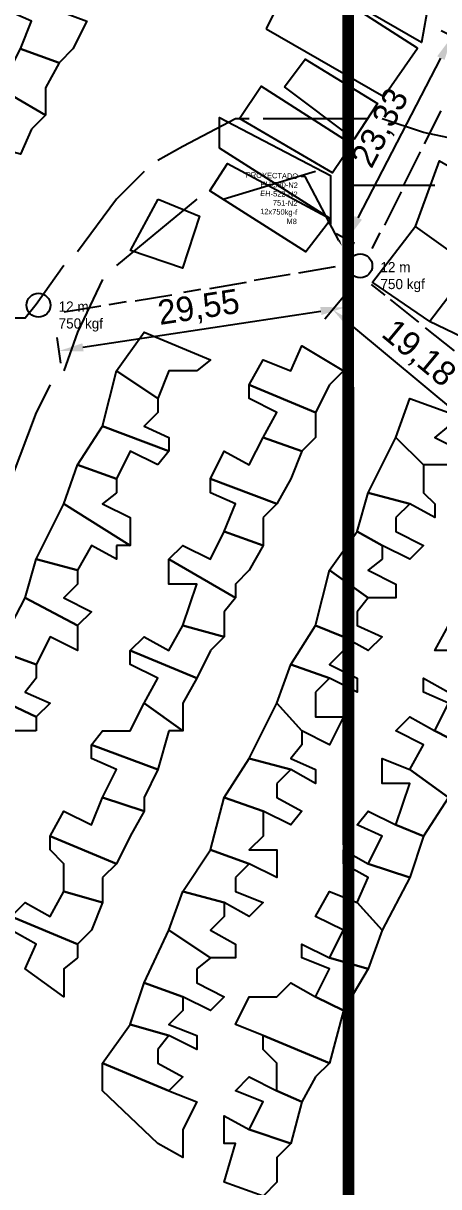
# Model space of a CAD drawing. Header units: millimetres. Extents: x -3588 to 75209, y -3737 to 38254.
# Drawn here: x 28314.4 to 28356.8, y 5505.2 to 5623.8 of the extents above; entities that cross this region are included whole.
import ezdxf
from ezdxf import colors
from ezdxf.entities.mleader import LeaderData, LeaderLine
from ezdxf.math import Vec2, Vec3

# ---------------------------------------------------------------- set-up
doc = ezdxf.new("R2010")
doc.units = ezdxf.units.MM
doc.linetypes.add('CONTINUA', pattern=[0])
doc.layers.add('Mancheta', color=255, linetype='Continuous')
doc.layers.add('P', color=253, linetype='Continuous')
doc.dimstyles.new('ISO-25', dxfattribs={"dimtxt": 2.5, "dimasz": 2.5, "dimexe": 1.25, "dimexo": 0.625, "dimtad": 1, "dimtxsty": 'Standard', "dimcen": 2.5, "dimadec": 0, "dimazin": 0, "dimtfac": 1, "dimtmove": 0, "dimatfit": 3, "dimfxl": 1, "dimarcsym": 0})

# ---------------------------------------------------------------- blocks, each defined once
blk = doc.blocks.new('*D168')
at = {"color": 0, "lineweight": -2, "transparency": 16777216}
for p, q in [((28347.58, 5596.49), (28345.17, 5593.59)), ((28347.89, 5592.95), (28358.78, 5583.87)), ((28362.32, 5584.21), (28359.9, 5581.31))]:
    blk.add_line(p, q, dxfattribs=at)
at = {"color": 0, "transparency": 16777216}
for points in [[(28348.15, 5593.27), (28347.62, 5592.63), (28345.97, 5594.55)], [(28359.05, 5584.19), (28358.51, 5583.55), (28360.7, 5582.27)]]:
    blk.add_solid(points, dxfattribs=at)
at = {"layer": 'Defpoints', "color": 0, "transparency": 16777216}
for p in [(28347.98, 5596.97), (28362.72, 5584.69), (28360.7, 5582.27)]:
    blk.add_point(p, dxfattribs=at)
at = {"color": 0, "transparency": 16777216, "insert": (28354.67, 5590.01), "char_height": 2.5, "attachment_point": 5, "rotation": 320.2117}
blk.add_mtext('19,18', dxfattribs=at)
blk = doc.blocks.new('*D169')
at = {"color": 0, "lineweight": -2, "transparency": 16777216}
for p, q in [((28347.02, 5596.17), (28347.42, 5593.56)), ((28320.49, 5590.72), (28344.76, 5594.42)), ((28317.81, 5591.72), (28318.21, 5589.11))]:
    blk.add_line(p, q, dxfattribs=at)
at = {"color": 0, "transparency": 16777216}
for points in [[(28344.7, 5594.83), (28344.82, 5594.01), (28347.23, 5594.79)], [(28320.43, 5591.13), (28320.55, 5590.31), (28318.02, 5590.34)]]:
    blk.add_solid(points, dxfattribs=at)
at = {"layer": 'Defpoints', "color": 0, "transparency": 16777216}
for p in [(28346.93, 5596.79), (28347.23, 5594.79), (28317.71, 5592.34)]:
    blk.add_point(p, dxfattribs=at)
at = {"color": 0, "transparency": 16777216, "insert": (28332.31, 5594.63), "char_height": 2.5, "attachment_point": 5, "rotation": 8.6616}
blk.add_mtext('29,55', dxfattribs=at)
blk = doc.blocks.new('*D173')
at = {"color": 0, "lineweight": -2, "transparency": 16777216}
for p, q in [((28358.91, 5622.02), (28357.04, 5622.99)), ((28348.57, 5603.92), (28357, 5620.2)), ((28348.18, 5601.31), (28346.31, 5602.28))]:
    blk.add_line(p, q, dxfattribs=at)
at = {"color": 0, "transparency": 16777216}
for points in [[(28356.63, 5620.39), (28357.37, 5620.01), (28358.15, 5622.42)], [(28348.2, 5604.11), (28348.94, 5603.73), (28347.42, 5601.7)]]:
    blk.add_solid(points, dxfattribs=at)
at = {"layer": 'Defpoints', "color": 0, "transparency": 16777216}
for p in [(28358.15, 5622.42), (28359.47, 5621.74), (28348.74, 5601.02)]:
    blk.add_point(p, dxfattribs=at)
at = {"color": 0, "transparency": 16777216, "insert": (28350.94, 5613.02), "char_height": 2.5, "attachment_point": 5, "rotation": 62.6155}
blk.add_mtext('23,33', dxfattribs=at)

msp = doc.modelspace()

# ---------------------------------------------------------------- linework, layer by layer
at = {"color": 10}
for p, q in [((28355.326, 5611.449), (28357.021, 5614.828)), ((28353.251, 5607.329), (28354.913, 5610.644)), ((28351.271, 5603.18), (28352.966, 5606.56)), ((28350, 5600.806), (28350.798, 5602.397)), ((28342.506, 5598.326), (28346.234, 5598.954)), ((28337.956, 5597.569), (28341.613, 5598.185)), ((28330.772, 5596.341), (28332.527, 5596.636)), ((28333.439, 5596.717), (28337.167, 5597.345)), ((28349.888, 5597.13), (28351.278, 5596.02)), ((28325.824, 5595.456), (28329.552, 5596.083)), ((28351.809, 5595.594), (28354.706, 5593.279)), ((28318.573, 5594.332), (28322.301, 5594.96)), ((28323.158, 5595.079), (28324.913, 5595.375)), ((28355.407, 5592.708), (28358.361, 5590.348))]:
    msp.add_line(p, q, dxfattribs=at)
at = {"color": 254}
for points in [[(28343.171, 5629.803), (28345.213, 5631.468), (28355.749, 5625.794), (28355.023, 5621.78), (28342.131, 5629.248), (28343.171, 5629.803)], [(28339.173, 5623.173), (28351.168, 5616.278), (28354.619, 5621.203), (28342.131, 5629.248), (28339.173, 5623.173)], [(28341.033, 5617.267), (28343.164, 5620.089), (28350.531, 5615.575), (28348.144, 5611.932), (28341.033, 5617.267)], [(28336.45, 5614.048), (28338.672, 5617.323), (28347.898, 5611.412), (28345.931, 5608.52), (28336.45, 5614.048)], [(28334.408, 5611.024), (28334.408, 5614.144), (28345.746, 5608.233), (28345.746, 5603.801), (28334.408, 5611.024)], [(28354.422, 5603.02), (28356.871, 5609.715), (28363.987, 5605.628), (28360.133, 5598.96), (28354.422, 5603.02), (28350.029, 5597.313), (28355.85, 5593.363), (28360.133, 5598.96)], [(28345.396, 5603.281), (28343.217, 5600.454), (28333.424, 5606.667), (28335.221, 5609.442), (28345.746, 5603.801), (28345.746, 5603.281), (28345.746, 5603.801), (28345.396, 5603.281)], [(28328.161, 5605.831), (28332.368, 5604.095), (28330.63, 5598.795), (28325.326, 5600.577), (28328.161, 5605.831)], [(28360.133, 5598.96), (28362.468, 5597.3), (28359.183, 5591.738), (28355.85, 5593.363)]]:
    msp.add_lwpolyline(points, dxfattribs=at)
at = {"color": 10}
for centre in [(28348.781, 5599.023), (28315.953, 5595.007)]:
    msp.add_circle(centre, 1.222, dxfattribs=at)
at = {"layer": 'P', "const_width": 1.2}
msp.add_lwpolyline([(28348.83, -458.979), (28346.929, 8539.645)], dxfattribs=at)
at = {"layer": 'P', "color": 254}
for points in [[(28319.47, 5621.136), (28318.062, 5619.727), (28314.109, 5621.136), (28315.245, 5623.968), (28312.701, 5625.089), (28314.109, 5626.497), (28320.879, 5623.968), (28319.47, 5621.136)], [(28316.654, 5617.183), (28316.654, 5614.366), (28309.884, 5618.319), (28311.292, 5619.727), (28312.701, 5618.319), (28314.109, 5621.136), (28318.062, 5619.727), (28316.654, 5617.183)], [(28315.245, 5612.958), (28314.109, 5610.413), (28309.884, 5611.533), (28311.292, 5614.366), (28308.46, 5615.774), (28309.884, 5618.319), (28316.654, 5614.366), (28315.245, 5612.958)], [(28337.453, 5614.013), (28336.044, 5614.013), (28330.683, 5611.18), (28328.138, 5609.772)], [(28349.583, 5614.013), (28345.63, 5614.013), (28338.861, 5614.013)], [(28362.002, 5611.18), (28355.233, 5612.605), (28351.008, 5614.013)], [(28326.73, 5608.652), (28323.897, 5605.819), (28319.945, 5600.458)], [(28344.222, 5608.652), (28334.908, 5605.819)], [(28356.369, 5607.228), (28347.055, 5607.228)], [(28332.091, 5605.819), (28323.897, 5599.05)], [(28318.536, 5599.05), (28315.72, 5595.097), (28314.583, 5593.688), (28313.175, 5593.688), (28310.358, 5593.688)], [(28322.489, 5597.641), (28319.945, 5592.28), (28318.536, 5588.327)], [(28332.091, 5588.327), (28329.259, 5588.327), (28328.138, 5585.495), (28323.897, 5588.327), (28326.73, 5592.28), (28333.5, 5589.447), (28332.091, 5588.327)], [(28345.63, 5586.903), (28344.222, 5584.086), (28337.453, 5586.903), (28338.861, 5589.447), (28341.678, 5588.327), (28342.814, 5590.856), (28347.055, 5588.327), (28345.63, 5586.903)], [(28328.138, 5584.086), (28326.73, 5582.678), (28329.259, 5581.542), (28329.259, 5580.133), (28322.489, 5582.678), (28323.897, 5588.327), (28328.138, 5585.495), (28328.138, 5584.086)], [(28317.128, 5586.903), (28315.72, 5584.086), (28313.175, 5577.317)], [(28344.222, 5581.542), (28342.814, 5580.133), (28338.861, 5581.542), (28340.269, 5584.086), (28337.453, 5585.495), (28337.453, 5586.903), (28344.222, 5584.086), (28344.222, 5581.542)], [(28357.777, 5582.678), (28356.369, 5581.542), (28359.186, 5580.133), (28357.777, 5578.725), (28355.233, 5578.725), (28352.416, 5581.542), (28353.824, 5585.495), (28357.777, 5584.086), (28357.777, 5582.678)], [(28328.138, 5578.725), (28325.306, 5580.133), (28323.897, 5577.317), (28319.945, 5578.725), (28322.489, 5582.678), (28329.259, 5580.133), (28328.138, 5578.725)], [(28341.678, 5577.317), (28340.269, 5574.772), (28333.5, 5577.317), (28334.908, 5580.133), (28337.453, 5578.725), (28338.861, 5581.542), (28342.814, 5580.133), (28341.678, 5577.317)], [(28355.233, 5577.317), (28355.233, 5575.892), (28356.369, 5574.772), (28356.369, 5573.364), (28353.824, 5574.772), (28349.583, 5575.892), (28352.416, 5581.542), (28355.233, 5578.725), (28355.233, 5577.317)], [(28323.897, 5575.892), (28322.489, 5574.772), (28325.306, 5573.364), (28325.306, 5570.531), (28318.536, 5574.772), (28319.945, 5578.725), (28323.897, 5577.317), (28323.897, 5575.892)], [(28338.861, 5573.364), (28338.861, 5570.531), (28334.908, 5571.955), (28336.044, 5574.772), (28333.5, 5575.892), (28333.5, 5577.317), (28340.269, 5574.772), (28338.861, 5573.364)], [(28352.416, 5573.364), (28352.416, 5571.955), (28355.233, 5570.531), (28353.824, 5569.123), (28351.008, 5570.531), (28348.463, 5571.955), (28349.583, 5575.892), (28353.824, 5574.772), (28352.416, 5573.364)], [(28323.897, 5570.531), (28323.897, 5569.123), (28321.353, 5570.531), (28319.945, 5568.002), (28315.72, 5569.123), (28318.536, 5574.772), (28325.306, 5570.531), (28323.897, 5570.531)], [(28337.453, 5568.002), (28336.044, 5566.578), (28336.044, 5565.17), (28329.259, 5569.123), (28330.683, 5570.531), (28333.5, 5569.123), (28334.908, 5571.955), (28338.861, 5570.531), (28337.453, 5568.002)], [(28351.008, 5569.123), (28349.583, 5568.002), (28352.416, 5566.578), (28352.416, 5565.17), (28349.583, 5565.17), (28345.63, 5568.002), (28348.463, 5571.955), (28351.008, 5570.531), (28351.008, 5569.123)], [(28319.945, 5566.578), (28318.536, 5565.17), (28321.353, 5563.761), (28319.945, 5562.353), (28314.583, 5565.17), (28315.72, 5569.123), (28319.945, 5568.002), (28319.945, 5566.578)], [(28334.908, 5563.761), (28334.908, 5561.217), (28330.683, 5562.353), (28332.091, 5566.578), (28329.259, 5566.578), (28329.259, 5569.123), (28336.044, 5565.17), (28334.908, 5563.761)], [(28348.463, 5563.761), (28348.463, 5562.353), (28351.008, 5561.217), (28349.583, 5559.809), (28347.055, 5561.217), (28344.222, 5562.353), (28345.63, 5568.002), (28349.583, 5565.17), (28348.463, 5563.761)], [(28319.945, 5561.217), (28319.945, 5559.809), (28317.128, 5561.217), (28315.72, 5558.4), (28311.767, 5559.809), (28314.583, 5565.17), (28319.945, 5562.353), (28319.945, 5561.217)], [(28333.5, 5559.809), (28332.091, 5556.992), (28325.306, 5559.809), (28326.73, 5561.217), (28329.259, 5559.809), (28330.683, 5562.353), (28334.908, 5561.217), (28333.5, 5559.809)], [(28347.055, 5559.809), (28345.63, 5558.4), (28348.463, 5556.992), (28348.463, 5555.568), (28345.63, 5556.992), (28341.678, 5558.4), (28344.222, 5562.353), (28347.055, 5561.217), (28347.055, 5559.809)], [(28360.594, 5561.217), (28364.547, 5559.809), (28362.002, 5554.447), (28357.777, 5555.568), (28359.186, 5559.809), (28356.369, 5559.809), (28357.777, 5562.353), (28360.594, 5561.217)], [(28315.72, 5556.992), (28314.583, 5555.568), (28317.128, 5554.447), (28315.72, 5553.039), (28310.358, 5555.568), (28311.767, 5559.809), (28315.72, 5558.4), (28315.72, 5556.992)], [(28330.683, 5554.447), (28330.683, 5553.039), (28330.683, 5551.631), (28326.73, 5554.447), (28328.138, 5556.992), (28325.306, 5558.4), (28325.306, 5559.809), (28332.091, 5556.992), (28330.683, 5554.447)], [(28344.222, 5555.568), (28344.222, 5553.039), (28347.055, 5553.039), (28345.63, 5550.206), (28342.814, 5551.631), (28340.269, 5554.447), (28341.678, 5558.4), (28345.63, 5556.992), (28344.222, 5555.568)], [(28357.777, 5555.568), (28362.002, 5554.447), (28359.186, 5550.206), (28356.369, 5551.631), (28357.777, 5554.447), (28355.233, 5555.568), (28355.233, 5556.992), (28357.777, 5555.568)], [(28315.72, 5551.631), (28313.175, 5551.631), (28311.767, 5548.798), (28307.814, 5551.631), (28310.358, 5555.568), (28315.72, 5553.039), (28315.72, 5551.631)], [(28329.259, 5551.631), (28328.138, 5547.678), (28321.353, 5550.206), (28322.489, 5551.631), (28325.306, 5551.631), (28326.73, 5554.447), (28330.683, 5551.631), (28329.259, 5551.631)], [(28342.814, 5550.206), (28341.678, 5548.798), (28344.222, 5547.678), (28344.222, 5546.253), (28341.678, 5547.678), (28337.453, 5548.798), (28340.269, 5554.447), (28342.814, 5551.631), (28342.814, 5550.206)], [(28356.369, 5551.631), (28359.186, 5550.206), (28357.777, 5544.845), (28353.824, 5547.678), (28355.233, 5550.206), (28352.416, 5551.631), (28353.824, 5553.039), (28356.369, 5551.631)], [(28326.73, 5544.845), (28326.73, 5543.437), (28322.489, 5544.845), (28323.897, 5547.678), (28321.353, 5548.798), (28321.353, 5550.206), (28328.138, 5547.678), (28326.73, 5544.845)], [(28340.269, 5546.253), (28340.269, 5544.845), (28342.814, 5543.437), (28341.678, 5542.028), (28338.861, 5543.437), (28334.908, 5544.845), (28337.453, 5548.798), (28341.678, 5547.678), (28340.269, 5546.253)], [(28353.824, 5547.678), (28357.777, 5544.845), (28355.233, 5540.892), (28352.416, 5542.028), (28353.824, 5546.253), (28351.008, 5546.253), (28351.008, 5548.798), (28353.824, 5547.678)], [(28325.306, 5540.892), (28323.897, 5538.076), (28317.128, 5540.892), (28318.536, 5543.437), (28321.353, 5542.028), (28322.489, 5544.845), (28326.73, 5543.437), (28325.306, 5540.892)], [(28338.861, 5540.892), (28337.453, 5539.484), (28340.269, 5539.484), (28340.269, 5536.667), (28337.453, 5538.076), (28333.5, 5539.484), (28334.908, 5544.845), (28338.861, 5543.437), (28338.861, 5540.892)], [(28352.416, 5542.028), (28355.233, 5540.892), (28353.824, 5536.667), (28349.583, 5538.076), (28351.008, 5540.892), (28348.463, 5542.028), (28349.583, 5543.437), (28352.416, 5542.028)], [(28322.489, 5536.667), (28322.489, 5534.123), (28318.536, 5535.243), (28318.536, 5538.076), (28317.128, 5539.484), (28317.128, 5540.892), (28323.897, 5538.076), (28322.489, 5536.667)], [(28336.044, 5536.667), (28336.044, 5535.243), (28338.861, 5534.123), (28337.453, 5532.714), (28334.908, 5534.123), (28330.683, 5535.243), (28333.5, 5539.484), (28337.453, 5538.076), (28336.044, 5536.667)], [(28349.583, 5538.076), (28353.824, 5536.667), (28351.008, 5531.306), (28348.463, 5534.123), (28349.583, 5536.667), (28347.055, 5538.076), (28347.055, 5539.484), (28349.583, 5538.076)], [(28321.353, 5531.306), (28319.945, 5529.882), (28313.175, 5532.714), (28314.583, 5534.123), (28317.128, 5532.714), (28318.536, 5535.243), (28322.489, 5534.123), (28321.353, 5531.306)], [(28334.908, 5532.714), (28333.5, 5531.306), (28336.044, 5529.882), (28336.044, 5528.473), (28333.5, 5528.473), (28329.259, 5531.306), (28330.683, 5535.243), (28334.908, 5534.123), (28334.908, 5532.714)], [(28348.463, 5534.123), (28351.008, 5531.306), (28349.583, 5527.353), (28345.63, 5528.473), (28347.055, 5531.306), (28344.222, 5532.714), (28345.63, 5535.243), (28348.463, 5534.123)], [(28319.945, 5528.473), (28318.536, 5527.353), (28318.536, 5524.52), (28314.583, 5527.353), (28315.72, 5529.882), (28313.175, 5531.306), (28313.175, 5532.714), (28319.945, 5529.882), (28319.945, 5528.473)], [(28332.091, 5527.353), (28332.091, 5525.929), (28334.908, 5524.52), (28333.5, 5523.112), (28330.683, 5524.52), (28326.73, 5525.929), (28329.259, 5531.306), (28333.5, 5528.473), (28332.091, 5527.353)], [(28345.63, 5528.473), (28349.583, 5527.353), (28347.055, 5523.112), (28344.222, 5524.52), (28345.63, 5527.353), (28342.814, 5528.473), (28342.814, 5529.882), (28345.63, 5528.473)], [(28330.683, 5523.112), (28329.259, 5521.704), (28332.091, 5520.567), (28332.091, 5519.159), (28329.259, 5520.567), (28325.306, 5521.704), (28326.73, 5525.929), (28330.683, 5524.52), (28330.683, 5523.112)], [(28344.222, 5524.52), (28347.055, 5523.112), (28345.63, 5517.751), (28338.861, 5520.567), (28336.044, 5521.704), (28337.453, 5524.52), (28340.269, 5524.52), (28341.678, 5525.929), (28344.222, 5524.52)], [(28328.138, 5519.159), (28328.138, 5517.751), (28330.683, 5516.342), (28329.259, 5514.918), (28322.489, 5517.751), (28325.306, 5521.704), (28329.259, 5520.567), (28328.138, 5519.159)], [(28344.222, 5516.342), (28342.814, 5513.798), (28340.269, 5514.918), (28340.269, 5517.751), (28338.861, 5519.159), (28338.861, 5520.567), (28345.63, 5517.751), (28344.222, 5516.342)], [(28329.259, 5514.918), (28332.091, 5513.798), (28330.683, 5510.981), (28330.683, 5508.149), (28328.138, 5509.557), (28322.489, 5514.918), (28322.489, 5517.751), (28329.259, 5514.918)], [(28340.269, 5514.918), (28342.814, 5513.798), (28341.678, 5509.557), (28337.453, 5510.981), (28338.861, 5513.798), (28336.044, 5514.918), (28337.453, 5516.342), (28340.269, 5514.918)], [(28337.453, 5510.981), (28341.678, 5509.557), (28340.269, 5508.149), (28340.269, 5507.028), (28340.269, 5505.604), (28338.861, 5504.196), (28334.908, 5505.604), (28336.044, 5509.557), (28334.908, 5509.557), (28334.908, 5512.39), (28337.453, 5510.981)]]:
    msp.add_lwpolyline(points, dxfattribs=at)

# ---------------------------------------------------------------- texts
at = {"color": 10, "char_height": 1.03321, "attachment_point": 1}
for insert in [(28350.829, 5599.407), (28318.001, 5595.391)]:
    msp.add_mtext_dynamic_manual_height_columns('12 m^J750 kgf ', width=21.10344, gutter_width=5.166, heights=[0], dxfattribs=dict(at, insert=insert))

# ---------------------------------------------------------------- dimensions: what is measured, and where the dimension line sits
at = {"color": 1}
for p1, p2, distance, picture, middle in [((28348.735, 5601.02), (28359.466, 5621.736), 1.482, '*D173', (28350.935, 5613.018)), ((28317.714, 5592.337), (28346.93, 5596.787), -2.017, '*D169', (28332.312, 5594.628)), ((28347.981, 5596.966), (28362.716, 5584.694), -3.148, '*D168', (28354.667, 5590.012))]:
    dim = msp.add_aligned_dim(p1=p1, p2=p2, distance=distance, dimstyle='ISO-25', dxfattribs=at)
    dim.commit()
    dim.dimension.update_dxf_attribs({"geometry": picture, "text_midpoint": middle})

# ---------------------------------------------------------------- leaders
at = {"layer": 'Mancheta', "color": 1, "linetype": 'CONTINUA'}
ml = msp.add_multileader_mtext('Standard', dxfattribs=at)
ml.set_content('PROYECTADO\\PEH-580-N2\\PEH-522-N2\\P751-N2    \\P12x750kg-f\\PM8', color=1)
ml.set_leader_properties()
ml.build(insert=Vec2(0, 0))
ml.multileader.update_dxf_attribs({"arrow_head_size": 0.648})
ctx = ml.context
ctx.base_point, ctx.char_height, ctx.arrow_head_size, ctx.landing_gap_size, ctx.plane_origin, ctx.plane_x_axis, ctx.plane_y_axis = Vec3(28336.771, 5608.309), 0.5529, 0.648, 0.324, Vec3(28344.605, 5616.897), Vec3(0.9996111, -0.027885), Vec3(0.027885, 0.9996111)
ctx.text_align_type = 2
notes = []
notes.append((ctx, [(0, (1, 1, 0), (28343.163, 5608.131), (-0.9996111, 0.027885), 0.401, [(0, [(28346.906, 5601.041)], 0, [])])]))
ctx.mtext.insert, ctx.mtext.text_direction, ctx.mtext.rotation, ctx.mtext.width, ctx.mtext.alignment, ctx.mtext.flow_direction = Vec3(28342.446, 5608.432), Vec3(0.9996111, -0.027885), 6.2552967, 5.37864, 3, 5
for ctx, leaders in notes:
    for number, flags, end, landing, length, lines in leaders:
        leader = LeaderData()
        leader.index, (leader.has_last_leader_line, leader.has_dogleg_vector, leader.attachment_direction) = number, flags
        leader.last_leader_point, leader.dogleg_vector, leader.dogleg_length = Vec3(end), Vec3(landing), length
        for number, points, colour, breaks in lines:
            line = LeaderLine()
            line.index, line.vertices, line.color, line.breaks = number, Vec3.list(points), colors.encode_raw_color(colour), breaks
            leader.lines.append(line)
        ctx.leaders.append(leader)

doc.saveas('drawing.dxf')
